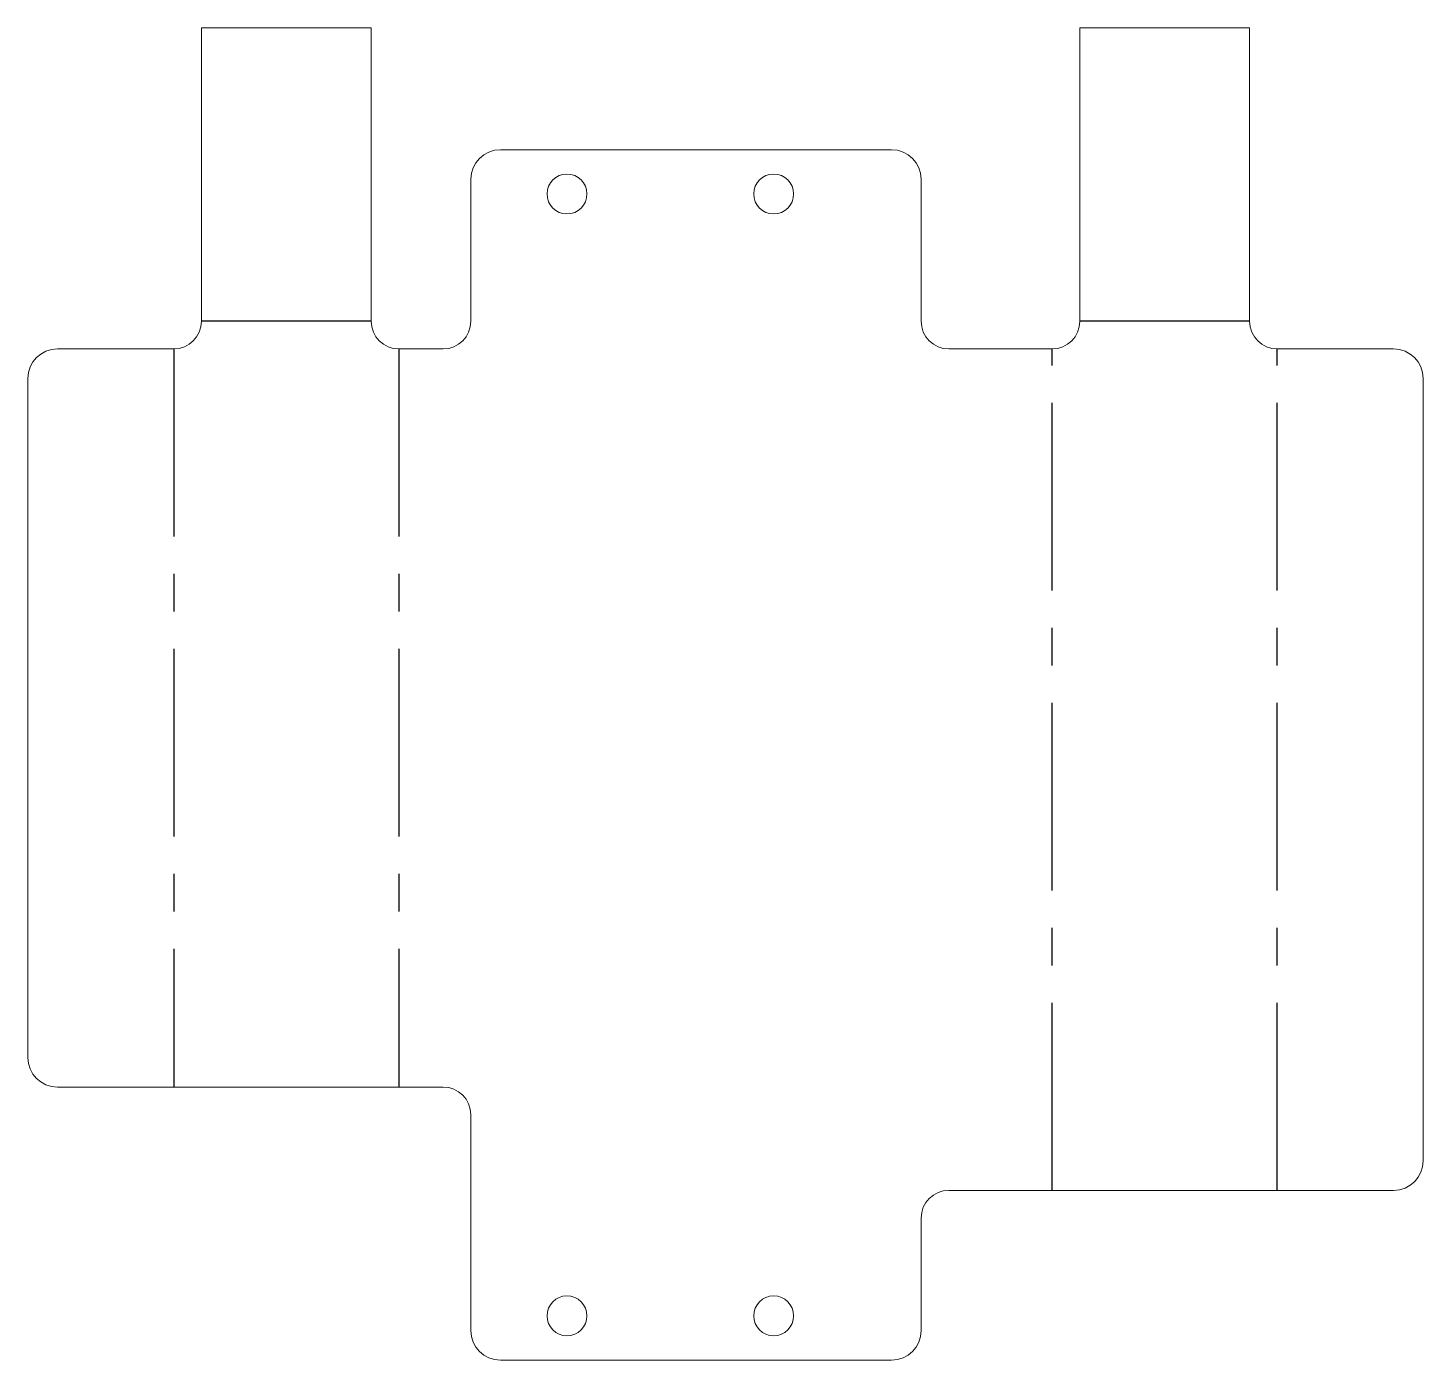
# Model space of a CAD drawing. Header units: millimetres. Extents: x -46.3 to 48.3, y -18.5 to 71.8.
import ezdxf

# ---------------------------------------------------------------- set-up
doc = ezdxf.new("R2010")
doc.units = ezdxf.units.MM
doc.linetypes.add('CENTERX2', pattern=[20.32, 12.7, -2.54, 2.54, -2.54])

msp = doc.modelspace()

# ---------------------------------------------------------------- linework, layer by layer
at = {"color": 7, "linetype": 'Continuous', "lineweight": 15}
for p, q in [((-34.501, 71.751), (-34.501, 51.88)), ((-23.001, 71.751), (-34.501, 71.751)), ((-23.001, 51.88), (-23.001, 71.751)), ((25.001, 71.751), (25.001, 51.88)), ((36.501, 71.751), (25.001, 71.751)), ((36.501, 51.88), (36.501, 71.751)), ((-14.25, 63.5), (12.25, 63.5)), ((-16.25, 51.88), (-16.25, 61.5)), ((14.25, 61.5), (14.25, 51.88)), ((-36.381, 50), (-44.252, 50)), ((-21.121, 50), (-18.13, 50)), ((16.13, 50), (23.121, 50)), ((46.252, 50), (38.381, 50)), ((-46.252, 48), (-46.252, 2)), ((48.252, -5), (48.252, 48)), ((-18.13, 0), (-44.252, 0)), ((-16.25, -16.5), (-16.25, -1.88)), ((46.252, -7), (16.13, -7)), ((14.25, -8.88), (14.25, -16.5)), ((12.25, -18.5), (-14.25, -18.5))]:
    msp.add_line(p, q, dxfattribs=at)
at = {"color": 7, "linetype": 'CENTERX2'}
for p, q in [((-23.001, 51.876), (-34.501, 51.876)), ((36.501, 51.876), (25.001, 51.876)), ((-36.377, 50), (-36.377, 0)), ((-21.126, 50), (-21.126, 0)), ((23.126, -7), (23.126, 50)), ((38.377, -7), (38.377, 50))]:
    msp.add_line(p, q, dxfattribs=at)
at = {"color": 7, "linetype": 'Continuous', "lineweight": 15}
for centre in [(-9.738, 60.5), (4.262, 60.5), (-9.738, -15.5), (4.262, -15.5)]:
    msp.add_circle(centre, 1.35, dxfattribs=at)
for centre, radius, start, end in [((-14.25, 61.5), 2, 90, 180), ((12.25, 61.5), 2, 0, 90), ((-36.381, 51.88), 1.88, 270, 0), ((-21.121, 51.88), 1.88, 180, 270), ((-18.13, 51.88), 1.88, 270, 0), ((16.13, 51.88), 1.88, 180, 270), ((23.121, 51.88), 1.88, 270, 0), ((38.381, 51.88), 1.88, 180, 270), ((-44.252, 48), 2, 90, 180), ((46.252, 48), 2, 0, 90), ((-44.252, 2), 2, 180, 270), ((-18.13, -1.88), 1.88, 0, 90), ((46.252, -5), 2, 270, 0), ((16.13, -8.88), 1.88, 90, 180), ((-14.25, -16.5), 2, 180, 270), ((12.25, -16.5), 2, 270, 0)]:
    msp.add_arc(centre, radius, start, end, dxfattribs=at)

doc.saveas('drawing.dxf')
